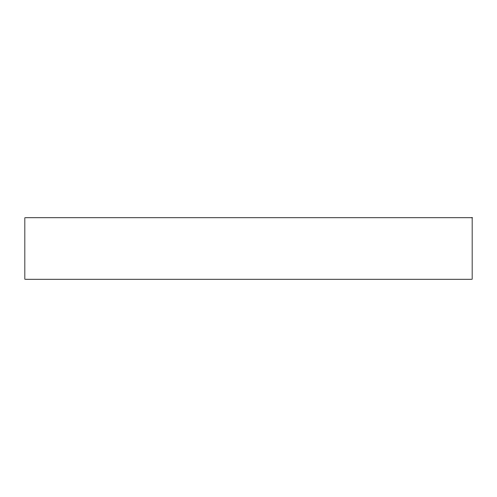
<?xml version="1.0" encoding="UTF-8"?>
<svg xmlns="http://www.w3.org/2000/svg" width="497" height="497" viewBox="0 0 497 497"><rect width="100%" height="100%" fill="white"/><g stroke="black" fill="none" stroke-linecap="round" stroke-linejoin="round"><path stroke-width="0.75" d="M472.15 217.761L24.85 217.761L24.85 279.239L472.15 279.239L472.15 217.761"/></g></svg>
